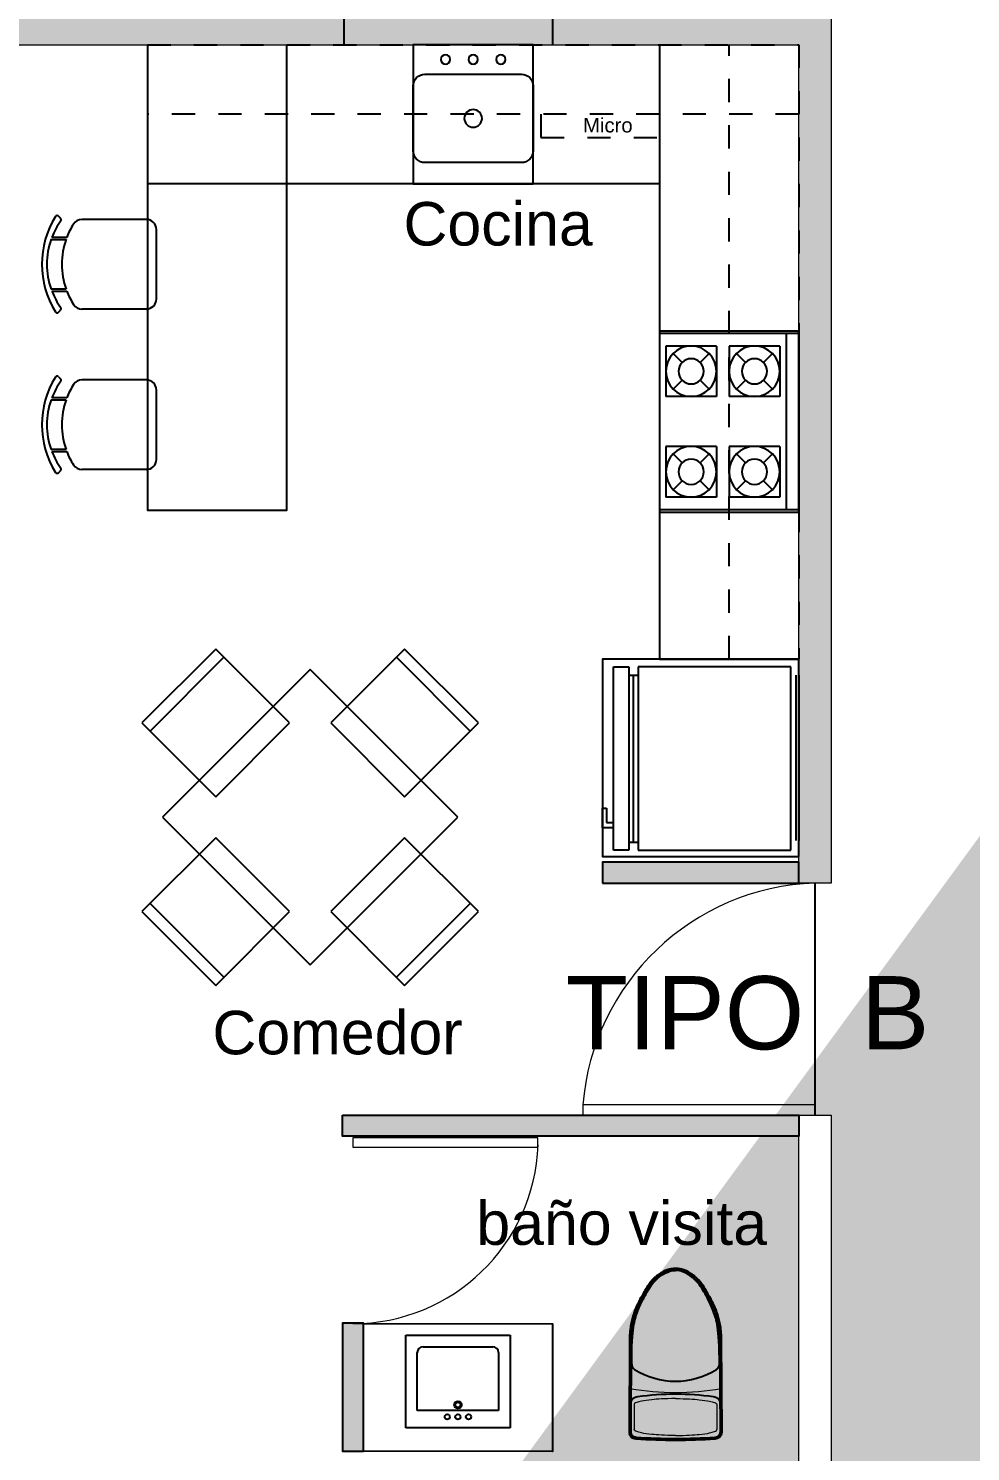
# Model space of a CAD drawing. Header units: metres. Extents: x -598 to 357, y -242 to 574.
# Drawn here: x -252.9 to -248.84, y 293.33 to 299.46 of the extents above; entities that cross this region are included whole.
import ezdxf

# ---------------------------------------------------------------- set-up
doc = ezdxf.new("R2010")
doc.units = ezdxf.units.M
doc.set_wipeout_variables(frame=1)
doc.linetypes.add('xref_Nivel TIPICO$0$HIDDEN2', pattern=[0.1875, 0.125, -0.0625])
for name, color, linetype, lineweight in [('A-DOOR', 1, 'Continuous', 18), ('Muro Mamspoteria', 5, 'Continuous', 9), ('P-SANR-FIXT', 251, 'Continuous', 18), ('xref_Nivel TIPICO$0$P-puerta', 1, 'Continuous', 18)]:
    doc.layers.add(name, color=color, linetype=linetype, lineweight=lineweight)
for name, color, linetype in [('APTOS_SPZ_MCH_N2 MUNI$0$Muebles', 1, 'Continuous'), ('Muebles fijos', 251, 'Continuous'), ('T-texto', 8, 'Continuous'), ('xref_Nivel TIPICO$0$C-cocinas', 1, 'Continuous'), ('xref_Nivel TIPICO$0$H-hatch mamposteria', 8, 'Continuous'), ('xref_Nivel TIPICO$0$H-hatch tablayeso', 9, 'Continuous'), ('xref_Nivel TIPICO$0$M-lavatrastos', 1, 'Continuous'), ('xref_Nivel TIPICO$0$M-muebles', 1, 'Continuous'), ('xref_Nivel TIPICO$0$M-muro tablayeso', 4, 'Continuous'), ('xref_Nivel TIPICO$0$M-refri', 1, 'Continuous')]:
    doc.layers.add(name, color=color, linetype=linetype)
doc.styles.get("Standard").update_dxf_attribs({"font": 'arial.ttf'})
doc.styles.add('xref_Nivel TIPICO$0$Standard', font='arial.ttf')

# ---------------------------------------------------------------- blocks, each defined once
blk = doc.blocks.new('*U332')
at = {"layer": 'xref_Nivel TIPICO$0$H-hatch tablayeso', "transparency": 33554559}
h = blk.add_hatch(color=256, dxfattribs=at)
h.dxf.hatch_style = 1
h.paths.add_polyline_path([(0, 90.9), (0, 0), (551.3, 0), (551.3, 90.9)])
at = {"layer": 'xref_Nivel TIPICO$0$M-muro tablayeso'}
blk.add_lwpolyline([(551.3, 0), (0, 0), (0, 90.9), (551.3, 90.9), (551.3, 0)], dxfattribs=at)
blk = doc.blocks.new('xref_Nivel TIPICO$0$P-90')
at = {"layer": 'Defpoints', "color": 8, "true_color": 0x808080}
blk.add_lwpolyline([(0, 0), (0.9, 0)], dxfattribs=at)
at = {"layer": 'xref_Nivel TIPICO$0$P-puerta'}
for p, q in [((0.0404, 0.9), (0, 0.9)), ((0, 0.9), (0, 0)), ((0.0404, 0), (0.0404, 0.9)), ((0, 0), (0.0404, 0))]:
    blk.add_line(p, q, dxfattribs=at)
at = {"layer": 'xref_Nivel TIPICO$0$P-puerta', "color": 8, "true_color": 0x808080}
blk.add_arc((-0.0344, -0.032), 0.935, 1.9599, 85.4069, dxfattribs=at)
blk = doc.blocks.new('Toilet_Oval_17859 - MO- Inodoro-439146-NIVEL TIPICO 5 - 7  - AMOBLADO')
at = {"layer": 'P-SANR-FIXT', "lineweight": 50}
for p, q in [((-0.196, 0.4633), (-0.194, 0.0621)), ((0.194, 0.0621), (0.196, 0.4633))]:
    blk.add_line(p, q, dxfattribs=at)
at = {"layer": 'P-SANR-FIXT'}
for p, q in [((-0.1786, 0.3447), (-0.1786, 0.4512)), ((0.1786, 0.3447), (0.1786, 0.4512))]:
    blk.add_line(p, q, dxfattribs=at)
at = {"layer": 'P-SANR-FIXT', "lineweight": 25}
for p, q in [((-0.1887, 0.1708), (-0.1884, 0.0926)), ((0.1887, 0.1708), (0.1884, 0.0926))]:
    blk.add_line(p, q, dxfattribs=at)
at = {"layer": 'P-SANR-FIXT', "lineweight": 50}
for centre, radius, start, end in [((0, -1.9235), 2.4182, 90, 94.04533), ((0, -1.9235), 2.4182, 85.95467, 90), ((-0.1706, 0.4633), 0.0254, 90, 180), ((0.1706, 0.4633), 0.0254, 360, 90)]:
    blk.add_arc(centre, radius, start, end, dxfattribs=at)
at = {"layer": 'P-SANR-FIXT', "lineweight": 25}
for centre, radius, start, end in [((-0.1579, 0.3484), 0.0381, 180, 262.10458), ((0, 1.487), 1.1875, 262.10458, 277.89542), ((0.1579, 0.3484), 0.0381, 277.89542, 0), ((-0.1626, 0.1709), 0.0261, 122.44973, 180.22557), ((0, -0.0901), 0.3336, 58.03037, 121.96963), ((0.1626, 0.1709), 0.0261, 359.77443, 57.55027)]:
    blk.add_arc(centre, radius, start, end, dxfattribs=at)
at = {"layer": 'P-SANR-FIXT'}
blk.add_arc((0, -0.8197), 1.112, 79.84792, 100.15208, dxfattribs=at)
for points in [[(0, 0.4774), (-0.0484, 0.4774), (-0.1037, 0.4729), (-0.1428, 0.4681), (-0.1653, 0.461), (-0.1744, 0.4578), (-0.1786, 0.4531), (-0.1786, 0.4512)], [(0, 0.4774), (0.0484, 0.4774), (0.1037, 0.4729), (0.1428, 0.4681), (0.1653, 0.461), (0.1744, 0.4578), (0.1786, 0.4531), (0.1786, 0.4512)], [(0, 0.3185), (-0.0484, 0.3185), (-0.1037, 0.323), (-0.1428, 0.3278), (-0.1653, 0.3349), (-0.1744, 0.3381), (-0.1786, 0.3428), (-0.1786, 0.3447)], [(0, 0.3185), (0.0484, 0.3185), (0.1037, 0.323), (0.1428, 0.3278), (0.1653, 0.3349), (0.1744, 0.3381), (0.1786, 0.3428), (0.1786, 0.3447)]]:
    blk.add_open_spline(points, degree=3, knots=[0, 0, 0, 0, 0.1566407, 0.2861825, 0.3655305, 0.4088071, 0.4283279, 0.4283279, 0.4283279, 0.4283279], dxfattribs=at)
at = {"layer": 'P-SANR-FIXT', "lineweight": 50}
for points, knots in [([(-0.194, 0.0621), (-0.1937, 0.0503), (-0.1924, 0.028), (-0.189, 0.0038), (-0.1855, -0.0137), (-0.1826, -0.0259), (-0.1794, -0.0373), (-0.176, -0.048), (-0.1724, -0.0579), (-0.1688, -0.0672), (-0.165, -0.0758), (-0.1613, -0.084), (-0.1576, -0.0916), (-0.1529, -0.1013), (-0.1473, -0.1124), (-0.141, -0.1244), (-0.133, -0.1391), (-0.1251, -0.152), (-0.117, -0.1643), (-0.1107, -0.1733), (-0.1038, -0.1821), (-0.0962, -0.1908), (-0.0878, -0.1992), (-0.0783, -0.2075), (-0.0677, -0.2156), (-0.0585, -0.2217), (-0.0519, -0.2254), (-0.0482, -0.2275), (-0.0454, -0.2289), (-0.0426, -0.2302), (-0.0399, -0.2315), (-0.0376, -0.2325), (-0.0356, -0.2332), (-0.0335, -0.2339), (-0.0309, -0.2348), (-0.0276, -0.2357), (-0.0241, -0.2366), (-0.0201, -0.2374), (-0.0156, -0.2381), (-0.0092, -0.2391), (-0.0038, -0.2397), (0, -0.24)], [0, 0, 0, 0, 0.041667, 0.083333, 0.104167, 0.125, 0.145833, 0.166667, 0.1875, 0.208333, 0.229167, 0.25, 0.270833, 0.291667, 0.333333, 0.375, 0.416667, 0.5, 0.541667, 0.583333, 0.625, 0.666667, 0.708333, 0.75, 0.791667, 0.833333, 0.854167, 0.864583, 0.875, 0.885417, 0.895833, 0.90625, 0.911458, 0.916667, 0.927083, 0.9375, 0.947917, 0.958333, 0.96875, 0.979167, 1, 1, 1, 1]), ([(0, -0.24), (0.0038, -0.2397), (0.0092, -0.2391), (0.0156, -0.2381), (0.0201, -0.2374), (0.0241, -0.2366), (0.0276, -0.2357), (0.0309, -0.2348), (0.0341, -0.2338), (0.0371, -0.2327), (0.0399, -0.2315), (0.0426, -0.2302), (0.0454, -0.2289), (0.0482, -0.2275), (0.0519, -0.2254), (0.0585, -0.2217), (0.0677, -0.2156), (0.0783, -0.2075), (0.0878, -0.1992), (0.0962, -0.1908), (0.1038, -0.1821), (0.1107, -0.1733), (0.117, -0.1643), (0.1251, -0.152), (0.133, -0.1391), (0.141, -0.1244), (0.1473, -0.1124), (0.1529, -0.1013), (0.1576, -0.0916), (0.1613, -0.084), (0.165, -0.0758), (0.1688, -0.0672), (0.1724, -0.0579), (0.176, -0.048), (0.1794, -0.0373), (0.1826, -0.0259), (0.1855, -0.0137), (0.189, 0.0038), (0.1924, 0.028), (0.1937, 0.0503), (0.194, 0.0621)], [0, 0, 0, 0, 0.020833, 0.03125, 0.041667, 0.052083, 0.0625, 0.072917, 0.083333, 0.09375, 0.104167, 0.114583, 0.125, 0.135417, 0.145833, 0.166667, 0.208333, 0.25, 0.291667, 0.333333, 0.375, 0.416667, 0.458333, 0.5, 0.583333, 0.625, 0.666667, 0.708333, 0.729167, 0.75, 0.770833, 0.791667, 0.8125, 0.833333, 0.854167, 0.875, 0.895833, 0.916667, 0.958333, 1, 1, 1, 1])]:
    blk.add_open_spline(points, degree=3, knots=knots, dxfattribs=at)
at = {"layer": 'P-SANR-FIXT', "lineweight": 25}
for points in [[(-0.1884, 0.0926), (-0.1844, 0.0317), (-0.1781, -0.0197), (-0.1546, -0.0809), (-0.1328, -0.1236), (-0.1143, -0.1557), (-0.0938, -0.1851), (-0.066, -0.2094), (-0.0504, -0.2203), (-0.0177, -0.234), (0, -0.2337)], [(0.1884, 0.0926), (0.1844, 0.0317), (0.1781, -0.0197), (0.1546, -0.0809), (0.1328, -0.1236), (0.1143, -0.1557), (0.0938, -0.1851), (0.066, -0.2094), (0.0504, -0.2203), (0.0177, -0.234), (0, -0.2337)]]:
    blk.add_open_spline(points, degree=3, knots=[0, 0, 0, 0, 0.19509, 0.375915, 0.540569, 0.672678, 0.792703, 0.893059, 0.993012, 1.071971, 1.071971, 1.071971, 1.071971], dxfattribs=at)
blk = doc.blocks.new('L3')
blk.add_wipeout([(24.5796, 24.0767), (25.0296, 24.0767), (25.0296, 23.6767), (24.5796, 23.6767)]).dxf.layer = 'Muebles fijos'
at = {"layer": 'Muebles fijos'}
for p, q in [((24.5796, 24.0767), (25.0296, 24.0767)), ((24.5796, 23.6767), (24.5796, 24.0767)), ((24.6546, 24.0767), (24.9546, 24.0767)), ((25.0296, 24.0767), (25.0296, 23.6767)), ((24.5796, 23.7517), (24.5796, 24.0017)), ((24.6296, 23.7517), (24.6296, 24.0017)), ((24.6296, 23.7517), (24.6296, 24.0017)), ((24.6546, 24.0267), (24.9546, 24.0267)), ((24.6546, 24.0267), (24.9546, 24.0267)), ((24.9796, 24.0017), (24.9796, 23.7517)), ((24.9796, 24.0017), (24.9796, 23.7517)), ((25.0296, 24.0017), (25.0296, 23.6767)), ((24.9796, 23.7517), (24.6296, 23.7517)), ((24.9796, 23.7517), (24.8832, 23.7517)), ((25.0296, 23.6767), (24.5796, 23.6767)), ((25.0296, 23.6767), (24.5796, 23.6767))]:
    blk.add_line(p, q, dxfattribs=at)
for centre, radius in [((24.8046, 23.7766), 0.0161), ((24.7588, 23.7245), 0.0111), ((24.8046, 23.7766), 0.0111), ((24.8046, 23.7245), 0.0111), ((24.8504, 23.7245), 0.0111)]:
    blk.add_circle(centre, radius, dxfattribs=at)
for centre, start, end in [((24.6546, 24.0017), 90, 180), ((24.6546, 24.0017), 90, 180), ((24.9546, 24.0017), 0, 90), ((24.9546, 24.0017), 0, 90)]:
    blk.add_arc(centre, 0.025, start, end, dxfattribs=at)
blk = doc.blocks.new('Familia Puertas - P-7-13066183-AMUEBLADAS N8 _18_34')
at = {"layer": 'A-DOOR'}
for p, q in [((-0.4492, 1), (-0.5, 1)), ((-0.5, 1), (-0.5, 0)), ((-0.4492, 0), (-0.4492, 1)), ((-0.5, 0), (-0.4492, 0))]:
    blk.add_line(p, q, dxfattribs=at)
at = {"layer": 'A-DOOR', "color": 8, "true_color": 0x808080}
blk.add_arc((-0.4972, 0.0006), 1.0022, 359.96451, 87.98542, dxfattribs=at)
blk = doc.blocks.new('xref_Nivel TIPICO$0$mesa de 4')
at = {"layer": 'xref_Nivel TIPICO$0$M-muebles'}
for p, q in [((-0.2344, 0.7015), (-0.5526, 0.3833)), ((0.0838, 0.3833), (-0.2344, 0.7015)), ((0.5788, 0.7015), (0.2606, 0.3833)), ((0.897, 0.3833), (0.5788, 0.7015)), ((-0.199, 0.6661), (-0.5172, 0.3479)), ((0.8616, 0.3479), (0.5434, 0.6661)), ((0.1722, 0.6131), (-0.4642, -0.0233)), ((0.8086, -0.0233), (0.1722, 0.6131)), ((-0.5526, 0.3833), (-0.2344, 0.0651)), ((-0.2344, 0.0651), (0.0838, 0.3833)), ((0.2606, 0.3833), (0.5788, 0.0651)), ((0.5788, 0.0651), (0.897, 0.3833)), ((-0.4642, -0.0233), (0.1722, -0.6597)), ((0.1722, -0.6597), (0.8086, -0.0233)), ((-0.2344, -0.1117), (-0.5526, -0.4299)), ((0.0838, -0.4299), (-0.2344, -0.1117)), ((0.5788, -0.1117), (0.2606, -0.4299)), ((0.897, -0.4299), (0.5788, -0.1117)), ((-0.199, -0.7127), (-0.5172, -0.3945)), ((0.8616, -0.3945), (0.5434, -0.7127)), ((-0.5526, -0.4299), (-0.2344, -0.7481)), ((-0.2344, -0.7481), (0.0838, -0.4299)), ((0.2606, -0.4299), (0.5788, -0.7481)), ((0.5788, -0.7481), (0.897, -0.4299))]:
    blk.add_line(p, q, dxfattribs=at)
blk = doc.blocks.new('*U331')
at = {"layer": 'xref_Nivel TIPICO$0$H-hatch tablayeso', "transparency": 33554559}
h = blk.add_hatch(color=256, dxfattribs=at)
h.dxf.hatch_style = 1
h.paths.add_polyline_path([(0, 90), (0, 0), (1965.4, 0), (1965.4, 90)])
at = {"layer": 'xref_Nivel TIPICO$0$M-muro tablayeso'}
blk.add_lwpolyline([(1965.4, 0), (0, 0), (0, 90), (1965.4, 90), (1965.4, 0)], dxfattribs=at)
blk = doc.blocks.new('*U275')
at = {"layer": 'xref_Nivel TIPICO$0$H-hatch tablayeso', "transparency": 33554559}
h = blk.add_hatch(color=256, dxfattribs=at)
h.dxf.hatch_style = 1
h.paths.add_polyline_path([(0, 90), (0, 0), (845.3, 0), (845.3, 90)])
at = {"layer": 'xref_Nivel TIPICO$0$M-muro tablayeso'}
blk.add_lwpolyline([(845.3, 0), (0, 0), (0, 90), (845.3, 90), (845.3, 0)], dxfattribs=at)
blk = doc.blocks.new('xref_Nivel TIPICO$0$MUKO02PL')
at = {"layer": 'xref_Nivel TIPICO$0$C-cocinas', "linetype": 'ByBlock'}
for p, q in [((0.38, 0), (-0.38, 0)), ((-0.38, 0), (-0.38, -0.6)), ((0.38, 0), (0.38, -0.6)), ((0.38, -0.0545), (-0.38, -0.0545)), ((-0.1073, -0.0818), (-0.3255, -0.0818)), ((-0.3255, -0.0818), (-0.3255, -0.3)), ((-0.2935, -0.1138), (-0.2549, -0.1523)), ((-0.1392, -0.1138), (-0.1778, -0.1523)), ((-0.1073, -0.0818), (-0.1073, -0.3)), ((0.1073, -0.0818), (0.1073, -0.3)), ((0.3255, -0.0818), (0.1073, -0.0818)), ((0.1392, -0.1138), (0.1778, -0.1523)), ((0.2935, -0.1138), (0.2549, -0.1523)), ((0.3255, -0.0818), (0.3255, -0.3)), ((-0.2549, -0.2295), (-0.2935, -0.268)), ((-0.1778, -0.2295), (-0.1392, -0.268)), ((0.1778, -0.2295), (0.1392, -0.268)), ((0.2549, -0.2295), (0.2935, -0.268)), ((-0.1073, -0.3), (-0.3255, -0.3)), ((0.3255, -0.3), (0.1073, -0.3)), ((-0.3255, -0.3545), (-0.3255, -0.5727)), ((-0.1073, -0.3545), (-0.3255, -0.3545)), ((-0.1073, -0.3545), (-0.1073, -0.5727)), ((0.1073, -0.3545), (0.1073, -0.5727)), ((0.3255, -0.3545), (0.1073, -0.3545)), ((0.3255, -0.3545), (0.3255, -0.5727)), ((-0.2935, -0.3865), (-0.2549, -0.4251)), ((-0.1392, -0.3865), (-0.1778, -0.4251)), ((0.1392, -0.3865), (0.1778, -0.4251)), ((0.2935, -0.3865), (0.2549, -0.4251)), ((-0.2549, -0.5022), (-0.2935, -0.5408)), ((-0.1778, -0.5022), (-0.1392, -0.5408)), ((0.1778, -0.5022), (0.1392, -0.5408)), ((0.2549, -0.5022), (0.2935, -0.5408)), ((0.38, -0.6), (-0.38, -0.6)), ((-0.1073, -0.5727), (-0.3255, -0.5727)), ((0.3255, -0.5727), (0.1073, -0.5727))]:
    blk.add_line(p, q, dxfattribs=at)
at = {"layer": 'xref_Nivel TIPICO$0$C-cocinas', "color": 8, "linetype": 'ByBlock'}
blk.add_lwpolyline([(-0.39, 0), (0.39, 0), (0.39, -0.6), (-0.39, -0.6)], close=True, dxfattribs=at)
at = {"layer": 'xref_Nivel TIPICO$0$C-cocinas', "linetype": 'ByBlock'}
for centre, radius in [((-0.2164, -0.1909), 0.1091), ((0.2164, -0.1909), 0.1091), ((-0.2164, -0.1909), 0.0545), ((0.2164, -0.1909), 0.0545), ((-0.2164, -0.4636), 0.1091), ((0.2164, -0.4636), 0.1091), ((-0.2164, -0.4636), 0.0545), ((0.2164, -0.4636), 0.0545)]:
    blk.add_circle(centre, radius, dxfattribs=at)
blk = doc.blocks.new('xref_Nivel TIPICO$0$P_REFRI')
at = {"layer": 'xref_Nivel TIPICO$0$M-refri'}
for p, q in [((-0.3562, 0), (0.3562, 0)), ((0.3985, -0.0343), (-0.3912, -0.0343)), ((-0.3912, -0.0343), (-0.3912, -0.6924)), ((-0.3562, -0.0132), (0.3562, -0.0132)), ((0.3985, -0.6924), (0.3985, -0.0343)), ((-0.3912, -0.6924), (0.3985, -0.6924)), ((-0.3912, -0.7319), (0.3985, -0.7319)), ((-0.3912, -0.7977), (-0.3912, -0.7319)), ((-0.3563, -0.7319), (-0.3563, -0.6924)), ((0.3636, -0.7121), (-0.3563, -0.7121)), ((0.3636, -0.7319), (0.3636, -0.6924)), ((0.3985, -0.7319), (0.3985, -0.7977)), ((0.3985, -0.7977), (-0.3912, -0.7977)), ((0.2177, -0.8453), (0.2177, -0.828)), ((0.2177, -0.828), (0.2795, -0.828)), ((0.3018, -0.8453), (0.2177, -0.8453)), ((0.2795, -0.828), (0.2795, -0.7977)), ((0.3018, -0.7977), (0.3018, -0.8453))]:
    blk.add_line(p, q, dxfattribs=at)
at = {"layer": 'xref_Nivel TIPICO$0$M-refri', "color": 8, "linetype": 'Continuous'}
blk.add_lwpolyline([(0.425, 0), (-0.425, 0), (-0.425, -0.8453), (0.425, -0.8453)], close=True, dxfattribs=at)
blk = doc.blocks.new('xref_Nivel TIPICO$0$SINK')
at = {"layer": 'xref_Nivel TIPICO$0$M-lavatrastos', "color": 8}
blk.add_lwpolyline([(-0.4518, 0), (0.0654, 0), (0.0654, -0.6), (-0.4518, -0.6)], close=True, dxfattribs=at)
at = {"layer": 'xref_Nivel TIPICO$0$M-lavatrastos'}
blk.add_lwpolyline([(0.0654, -0.1778, 0.414214), (0.0146, -0.127), (-0.401, -0.127, 0.414214), (-0.4518, -0.1778), (-0.4518, -0.4572, 0.414214), (-0.401, -0.508), (0.0146, -0.508, 0.414214), (0.0654, -0.4572)], format="xyb", close=True, dxfattribs=at)
for centre, radius in [((-0.3121, -0.0635), 0.0201), ((-0.1932, -0.0635), 0.0201), ((-0.0743, -0.0635), 0.0201), ((-0.1932, -0.3175), 0.0381)]:
    blk.add_circle(centre, radius, dxfattribs=at)
blk = doc.blocks.new('APTOS_SPZ_MCH_N2 MUNI$0$SILLA-01')
at = {"layer": 'APTOS_SPZ_MCH_N2 MUNI$0$Muebles'}
for p, q in [((-0.1158, -0.043), (-0.1158, -0.1074)), ((-0.1072, -0.1042), (-0.1072, -0.0398)), ((0.1072, -0.0398), (0.1072, -0.1042)), ((0.1158, -0.1074), (0.1158, -0.043)), ((-0.2069, -0.0719), (-0.1982, -0.0806)), ((0.2069, -0.0719), (0.1982, -0.0806)), ((-0.193, -0.4504), (-0.193, -0.1726)), ((0.193, -0.4504), (0.193, -0.1726)), ((-0.1501, -0.4933), (0.1501, -0.4933))]:
    blk.add_line(p, q, dxfattribs=at)
for centre, radius, start, end in [((0, -0.3896), 0.3896, 58.18791, 121.81209), ((-0.2009, -0.0658), 0.00858, 121.81209, 225), ((0, -0.3432), 0.3217, 111.1002, 125.57699), ((0, -0.3432), 0.3217, 70.52878, 109.47122), ((0, -0.3432), 0.3217, 54.42301, 68.8998), ((0.2009, -0.0658), 0.00858, 315, 58.18791), ((-0.1922, -0.0745), 0.00858, 225, 305.57699), ((0, -0.4075), 0.3217, 111.1002, 122.57897), ((0, -0.4075), 0.3217, 70.52878, 109.47122), ((0, -0.4075), 0.3217, 57.42103, 68.8998), ((0.1922, -0.0745), 0.00858, 234.42301, 315), ((-0.1501, -0.1726), 0.0429, 122.57897, 180), ((0.1501, -0.1726), 0.0429, 0, 57.42103), ((-0.1501, -0.4504), 0.0429, 180, 270), ((0.1501, -0.4504), 0.0429, 270, 0)]:
    blk.add_arc(centre, radius, start, end, dxfattribs=at)

msp = doc.modelspace()

# ---------------------------------------------------------------- hatches: boundary and pattern name
at = {"true_color": 0x939598}
h = msp.add_hatch(color=252, dxfattribs=at)
h.dxf.hatch_style = 1
h.paths.add_polyline_path([(-250.6387, 300.2945), (-251.5387, 300.2945), (-251.5387, 299.3945), (-250.6387, 299.3945)])
at = {"layer": 'xref_Nivel TIPICO$0$H-hatch mamposteria', "transparency": 33554585}
h = msp.add_hatch(color=256, dxfattribs=at)
h.dxf.hatch_style = 1
h.paths.add_polyline_path([(-243.8209, 300.2734), (-243.6809, 300.2734), (-243.6809, 301.9595), (-243.8209, 301.9595)], flags=17)
h.paths.add_polyline_path([(-242.6778, 304.9192), (-242.6788, 307.7945), (-242.8188, 307.7945), (-242.8178, 304.9192)])
h.paths.add_polyline_path([(-243.7788, 291.8835), (-243.7788, 291.6835), (-244.0782, 291.6827), (-244.0782, 291.713), (-244.0982, 291.7139), (-244.0603, 291.8827)], flags=17)
h.paths.add_polyline_path([(-251.5387, 299.3945), (-251.5387, 299.5345), (-256.5387, 299.5345), (-256.5387, 299.3945)], flags=17)
h.paths.add_polyline_path([(-250.6387, 299.5345), (-250.6387, 299.3945), (-249.5787, 299.3945), (-249.5787, 295.7822), (-249.4387, 295.7822), (-249.4387, 300.2945), (-249.5787, 300.2945), (-249.5787, 299.5345)], flags=17)
h.paths.add_polyline_path([(-257.2787, 303.2953), (-257.1387, 303.2953), (-257.1387, 302.6101), (-257.2787, 302.6101)])
h.paths.add_polyline_path([(-257.1387, 303.8953), (-257.2787, 303.8953), (-257.2787, 308.8345), (-256.5387, 308.8345), (-256.5387, 308.6945), (-257.1387, 308.6945)])
h.paths.add_polyline_path([(-248.4448, 308.3045), (-248.4448, 308.4445), (-243.8788, 308.4445), (-243.8788, 308.3045)], flags=17)
h.paths.add_polyline_path([(-254.1337, 308.6945), (-254.1337, 308.8345), (-253.6587, 308.8345), (-253.6587, 308.6945)])
h.paths.add_polyline_path([(-257.2787, 300.2945), (-257.1387, 300.2945), (-257.1387, 299.3945), (-257.2787, 299.3945)])
h.paths.add_polyline_path([(-257.1387, 285.3959), (-257.2787, 285.3959), (-257.2787, 286.9289), (-256.0637, 286.9289), (-256.0637, 286.7889), (-257.1387, 286.7889)])
h.paths.add_polyline_path([(-257.1387, 280.3422), (-257.2787, 280.3422), (-257.2787, 282.4959), (-257.1387, 282.4959)])
h.paths.add_polyline_path([(-251.5387, 279.1284), (-251.6787, 279.1284), (-251.6787, 278.0199), (-253.0387, 278.0199), (-253.0387, 277.8799), (-251.6787, 277.8799), (-251.6787, 276.4718), (-251.1587, 276.4718), (-251.1587, 276.6118), (-251.5387, 276.6118)])
h.paths.add_polyline_path([(-247.1472, 288.8545), (-247.1472, 288.7145), (-249.4387, 288.7145), (-249.4387, 276.4718), (-249.9587, 276.4718), (-249.9587, 276.6118), (-249.5787, 276.6118), (-249.5787, 288.8545)])
h.paths.add_polyline_path([(-256.5387, 278.0199), (-256.5387, 277.8799), (-257.2787, 277.8799), (-257.2787, 279.3422), (-257.1387, 279.3422), (-257.1387, 278.0199)])
h.paths.add_polyline_path([(-257.2787, 284.3959), (-257.2777, 283.4959), (-257.1377, 283.4959), (-257.1387, 284.3959)])
h.paths.add_polyline_path([(-257.1387, 293.8359), (-257.2787, 293.8359), (-257.2787, 292.6835), (-257.1387, 292.6835)], flags=17)
h.paths.add_polyline_path([(-257.2787, 296.3689), (-255.745, 296.3689), (-255.745, 296.2289), (-257.1387, 296.2289), (-257.1377, 294.8359), (-257.2777, 294.8359)])
edge = h.paths.add_edge_path()
edge.add_line((-242.6783, 304.3505), (-242.8188, 304.3505))
edge.add_line((-242.8188, 304.3505), (-242.8188, 303.9995))
edge.add_line((-242.8188, 303.9995), (-244.4817, 303.9995))
edge.add_line((-244.4817, 303.9995), (-244.4817, 303.8595))
edge.add_line((-244.4817, 303.8595), (-242.6788, 303.8595))
edge.add_line((-242.6788, 303.8595), (-242.6788, 304.3505))
edge.add_line((-257.2777, 284.3959), (-257.1377, 284.3959))
edge.add_line((-242.6788, 290.9835), (-242.6788, 289.234))
edge.add_line((-242.6788, 289.234), (-245.489, 289.234))
edge.add_line((-247.6472, 289.8545), (-247.7872, 289.8545))
edge.add_line((-248.4448, 308.3065), (-248.4448, 308.4465))
edge.add_line((-243.4387, 277.32), (-243.4387, 277.46))
edge.add_line((-242.8191, 280.6731), (-242.6811, 280.6731))
edge.add_line((-242.8191, 281.2731), (-242.6815, 281.2731))
edge.add_line((-244.8918, 293.734), (-245.489, 293.734))
edge.add_line((-245.489, 293.734), (-245.489, 296.094))
edge.add_line((-245.489, 296.094), (-247.7872, 296.094))
edge.add_line((-247.7872, 296.094), (-247.7872, 296.334))
edge.add_line((-245.0642, 291.6835), (-245.0642, 291.7139))
edge.add_line((-245.0642, 291.7139), (-245.0462, 291.7139))
edge.add_line((-245.0462, 291.7139), (-245.0823, 291.8835))
edge.add_line((-243.8128, 293.934), (-242.8864, 293.934))
edge.add_line((-242.8864, 293.934), (-242.8864, 296.034))
edge.add_line((-242.8864, 296.034), (-245.289, 296.034))
edge.add_line((-245.289, 296.034), (-245.289, 293.934))
edge.add_line((-245.289, 293.934), (-244.8737, 293.934))
edge.add_line((-247.7872, 296.334), (-247.6472, 296.334))
edge.add_line((-247.6472, 296.334), (-247.6472, 296.234))
edge.add_line((-247.6472, 296.234), (-242.6788, 296.234))
edge.add_line((-242.6788, 296.234), (-242.6788, 293.734))
edge.add_line((-242.6788, 293.734), (-243.795, 293.734))
edge.add_line((-243.4387, 277.32), (-243.4387, 277.46))
edge.add_line((-243.4387, 277.46), (-242.8191, 277.46))
edge.add_line((-242.8191, 277.46), (-242.8191, 280.6731))
edge.add_line((-242.6811, 280.6731), (-242.6791, 277.32))
edge.add_line((-242.682, 281.2731), (-242.682, 282.1439))
edge.add_line((-242.682, 282.1439), (-242.8191, 282.1439))
edge.add_line((-242.6791, 277.32), (-243.4387, 277.32))
edge.add_line((-242.8191, 282.1439), (-242.8191, 281.2731))
edge.add_line((-242.6864, 290.9835), (-242.8864, 290.9835))
edge.add_line((-247.6472, 289.8545), (-247.6472, 291.1267))
edge.add_line((-247.6472, 291.1267), (-245.489, 291.1267))
edge.add_line((-245.489, 291.1267), (-245.489, 289.234))
edge.add_line((-245.489, 291.2667), (-247.7872, 291.2667))
edge.add_line((-247.7872, 291.2667), (-247.7872, 289.8545))
edge.add_line((-245.0823, 291.8835), (-245.489, 291.8835))
edge.add_line((-245.489, 291.8835), (-245.489, 291.2667))
edge.add_line((-245.289, 291.6835), (-245.0642, 291.6835))
edge.add_line((-242.8864, 290.9835), (-242.8864, 289.434))
edge.add_line((-242.8864, 289.434), (-245.289, 289.434))
edge.add_line((-245.289, 289.434), (-245.289, 291.6835))
h.paths.add_polyline_path([(-252.5387, 308.6945), (-252.5387, 308.8345), (-253.0587, 308.8345), (-253.0587, 308.6945)])
h.paths.add_polyline_path([(-251.5387, 308.8345), (-251.5387, 308.6945), (-249.5787, 308.6945), (-249.5787, 301.2945), (-249.4387, 301.2945), (-249.4387, 308.3045), (-249.0448, 308.3045), (-249.0448, 308.4445), (-249.4387, 308.4445), (-249.4387, 308.8345)])
h.paths.add_polyline_path([(-257.2775, 290.9835), (-257.1376, 290.9835), (-257.1364, 291.8835), (-257.2764, 291.8835)], flags=17)
h.paths.add_polyline_path([(-257.2785, 290.0945), (-249.5787, 290.0945), (-249.5787, 294.7822), (-249.4387, 294.7822), (-249.4387, 289.8545), (-249.5787, 289.8545), (-249.5787, 289.9545), (-257.2787, 289.9545)])
h.paths.add_polyline_path([(-249.4404, 282.4704), (-249.4387, 282.3304), (-242.6825, 282.3304), (-242.6825, 282.9439), (-242.6825, 282.9439), (-242.6834, 284.3959), (-242.8191, 284.3959), (-242.8208, 282.4704)], flags=16)
h.paths.add_polyline_path([(-247.7872, 302.3005), (-248.3387, 302.3026), (-248.3387, 302.1626), (-247.7872, 302.1605), (-247.7872, 297.334), (-247.6472, 297.334), (-247.6472, 300.9909), (-244.7209, 300.9909), (-244.7209, 301.1309), (-247.6472, 301.1309), (-247.6472, 305.3015), (-246.8109, 305.3015), (-246.8109, 305.4415), (-248.3387, 305.4415), (-248.3387, 305.3015), (-247.7872, 305.3015)], flags=17)

# ---------------------------------------------------------------- linework, layer by layer
at = {"color": 252, "true_color": 0x939598}
for points in [[(-249.4387, 300.2945), (-251.5387, 300.2945), (-251.5387, 299.3945)], [(-250.6387, 299.3945), (-250.6387, 300.2945)]]:
    msp.add_lwpolyline(points, dxfattribs=at)
at = {"layer": 'Muro Mamspoteria'}
for p, q in [((-249.4387, 300.2945), (-249.4387, 295.7822)), ((-249.5787, 295.7822), (-249.5787, 299.3945)), ((-249.5787, 290.0945), (-249.5787, 294.7822))]:
    msp.add_line(p, q, dxfattribs=at)
at = {"layer": 'Muro Mamspoteria', "lineweight": 0}
msp.add_line((-256.5387, 299.3945), (-249.5787, 299.3945), dxfattribs=at)
at = {"layer": 'Muro Mamspoteria'}
for points in [[(-249.4387, 295.7822), (-249.5787, 295.7822)], [(-249.5787, 294.7822), (-249.4387, 294.7822)], [(-249.4387, 294.7822), (-249.4387, 289.8545)]]:
    msp.add_lwpolyline(points, dxfattribs=at)
at = {"layer": 'xref_Nivel TIPICO$0$C-cocinas'}
for points in [[(-252.3837, 299.3945), (-252.3837, 297.3892), (-251.7837, 297.3892), (-251.7837, 299.3945)], [(-250.1787, 299.3945), (-250.1787, 296.7472), (-249.5787, 296.7472)], [(-250.1787, 298.7945), (-252.3837, 298.7945)]]:
    msp.add_lwpolyline(points, dxfattribs=at)
at = {"layer": 'xref_Nivel TIPICO$0$C-cocinas', "linetype": 'xref_Nivel TIPICO$0$HIDDEN2', "ltscale": 0.5}
for points in [[(-252.3837, 299.3945), (-249.5787, 299.3945)], [(-249.8787, 296.7472), (-249.8787, 299.3945)], [(-249.5787, 299.3945), (-249.5787, 296.7472)], [(-249.5787, 299.0945), (-252.3837, 299.0945)], [(-250.6894, 299.0945), (-250.6894, 298.9945), (-250.1787, 298.9945)]]:
    msp.add_lwpolyline(points, dxfattribs=at)

# ---------------------------------------------------------------- block references
at = {"layer": 'APTOS_SPZ_MCH_N2 MUNI$0$Muebles', "rotation": 89.99999999999999}
for p in [(-252.8389, 298.4487), (-252.8389, 297.7572)]:
    msp.add_blockref('APTOS_SPZ_MCH_N2 MUNI$0$SILLA-01', p, dxfattribs=at)
at = {"layer": 'Muro Mamspoteria', "lineweight": 0, "xscale": 0.7960678973457521, "yscale": 0.7960678973457521, "zscale": 0.7960678973457521, "rotation": 270}
msp.add_blockref('Familia Puertas - P-7-13066183-AMUEBLADAS N8 _18_34', (-251.4991, 294.2864), dxfattribs=at)
at = {"layer": 'P-SANR-FIXT', "rotation": 180}
msp.add_blockref('Toilet_Oval_17859 - MO- Inodoro-439146-NIVEL TIPICO 5 - 7  - AMOBLADO', (-250.1096, 293.8796), dxfattribs=at)
at = {"layer": 'xref_Nivel TIPICO$0$C-cocinas', "xscale": -1, "rotation": 270}
msp.add_blockref('xref_Nivel TIPICO$0$MUKO02PL', (-249.5787, 297.7708), dxfattribs=at)
at = {"layer": 'xref_Nivel TIPICO$0$M-lavatrastos', "xscale": -1}
msp.add_blockref('xref_Nivel TIPICO$0$SINK', (-251.1744, 299.3945), dxfattribs=at)
at = {"layer": 'xref_Nivel TIPICO$0$M-muebles'}
msp.add_blockref('xref_Nivel TIPICO$0$mesa de 4', (-251.8555, 296.0892), dxfattribs=at)
at = {"layer": 'xref_Nivel TIPICO$0$M-muro tablayeso', "xscale": -0.001, "yscale": 0.001, "zscale": 0.001}
msp.add_blockref('*U275', (-249.5787, 295.7822), dxfattribs=at)
at = {"layer": 'xref_Nivel TIPICO$0$M-muro tablayeso', "yscale": 0.001, "zscale": 0.001}
for name, p, xscale, rotation in [('*U331', (-249.5787, 294.7822), 0.001, 180), ('*U332', (-251.4532, 293.8858), -0.001, 90)]:
    msp.add_blockref(name, p, dxfattribs=dict(at, xscale=xscale, rotation=rotation))
at = {"layer": 'xref_Nivel TIPICO$0$M-refri', "rotation": 270}
msp.add_blockref('xref_Nivel TIPICO$0$P_REFRI', (-249.5787, 296.3222), dxfattribs=at)
at = {"layer": 'xref_Nivel TIPICO$0$P-puerta', "xscale": 1.111111111111104, "yscale": 1.111111111111104, "zscale": 1.111111111111104, "rotation": 90.00000000000001}
msp.add_blockref('xref_Nivel TIPICO$0$P-90', (-249.5087, 294.7822), dxfattribs=at)

# ---------------------------------------------------------------- texts
at = {"layer": 'T-texto'}
for s, width, insert, char_height, attachment_point in [('Cocina', 0.126065, (-251.2813, 298.7167), 0.1875, 1), ('TIPO  B', 1.956406, (-250.5829, 295.0615), 0.31534, 7), ('Comedor', 0.126065, (-252.1042, 295.0418), 0.1875, 7), ('baño visita', 1.852233, (-250.9675, 294.4111), 0.1875, 1)]:
    msp.add_mtext_dynamic_manual_height_columns(s, width=width, gutter_width=0.9375, heights=[0], dxfattribs=dict(at, insert=insert, char_height=char_height, attachment_point=attachment_point))
at = {"layer": 'xref_Nivel TIPICO$0$C-cocinas', "linetype": 'xref_Nivel TIPICO$0$HIDDEN2', "ltscale": 0.5, "insert": (-250.5078, 299.0789), "char_height": 0.0625, "attachment_point": 1, "style": 'xref_Nivel TIPICO$0$Standard'}
msp.add_mtext_dynamic_manual_height_columns('Micro', width=0.004393, gutter_width=0.3125, heights=[0], dxfattribs=at)

# ---------------------------------------------------------------- next in the draw order: block references
at = {"layer": 'Muebles fijos'}
msp.add_blockref('L3', (-275.8515, 269.7578), dxfattribs=at)

# ---------------------------------------------------------------- next in the draw order: linework, layer by layer
msp.add_lwpolyline([(-251.4541, 293.3345), (-251.4541, 293.8845), (-250.6396, 293.8836), (-250.6396, 293.3336), (-251.4541, 293.3345)], dxfattribs=at)

doc.saveas('drawing.dxf')
